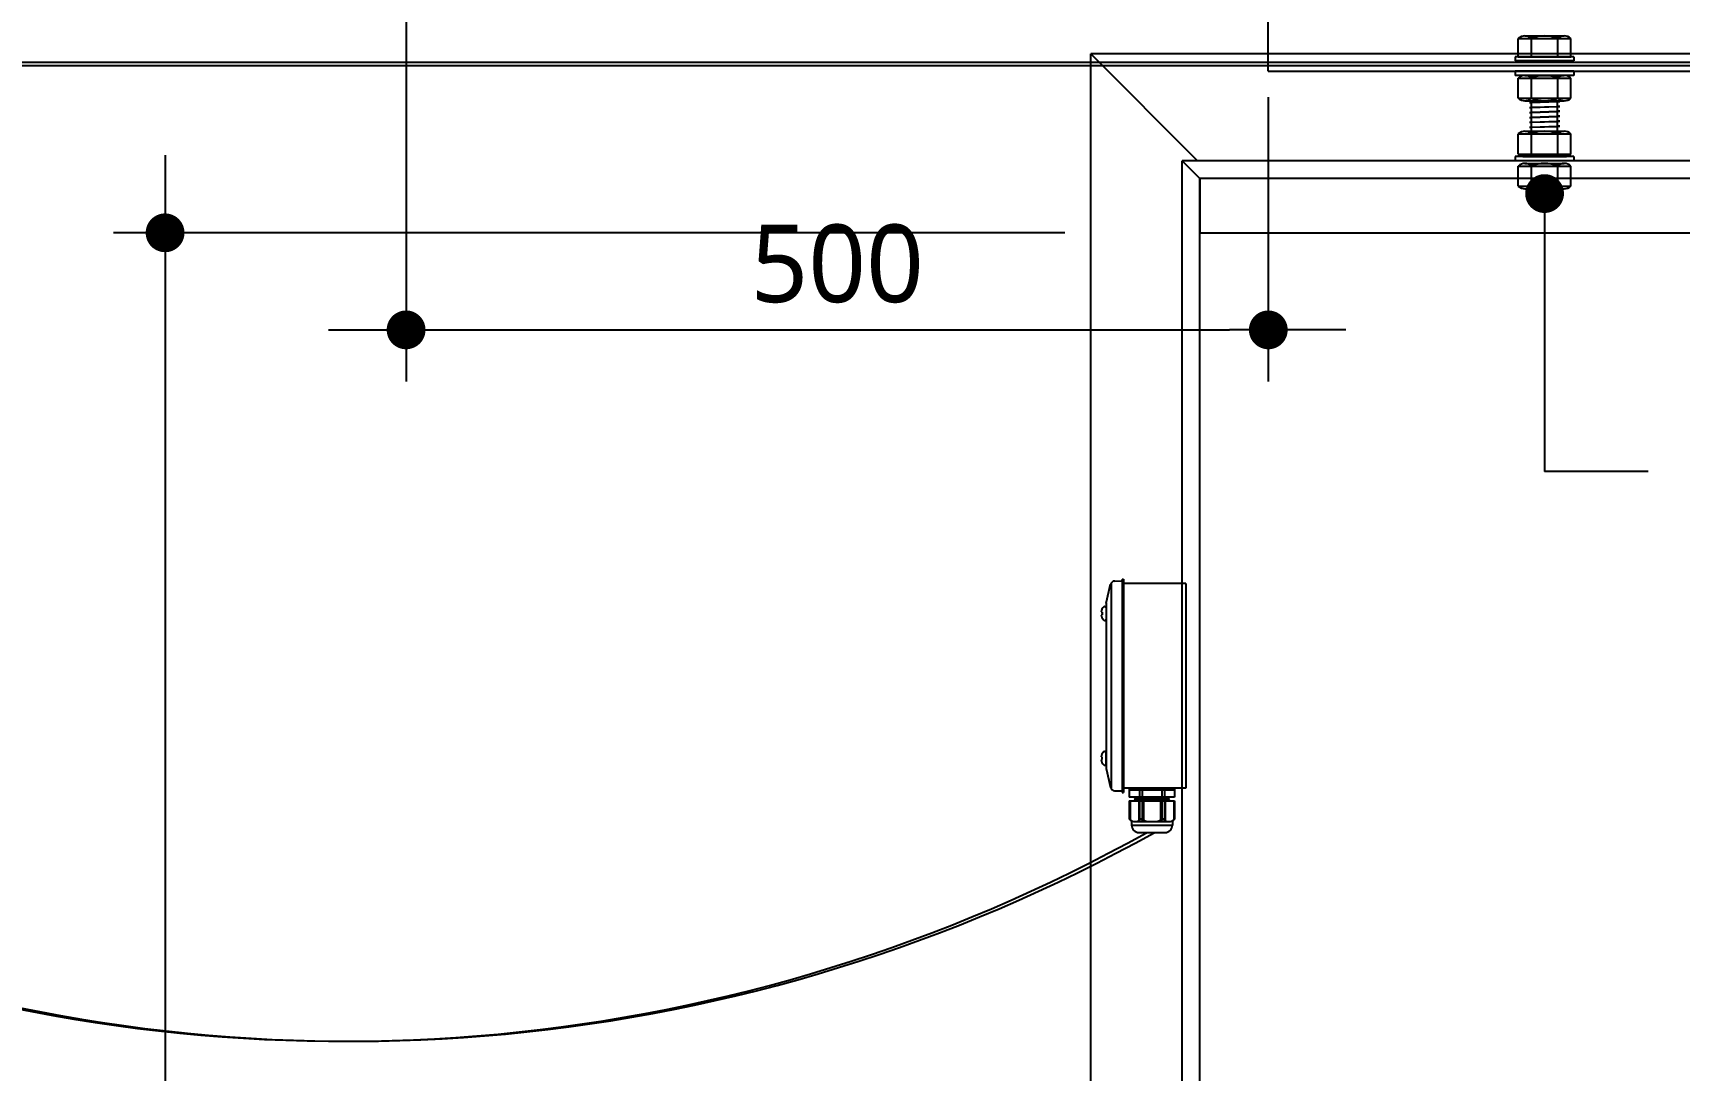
# Model space of a CAD drawing. Header units: millimetres. Extents: x 232323 to 272954, y -5343 to 8721.
# Drawn here: x 233327 to 234281, y 6879 to 7480 of the extents above; entities that cross this region are included whole.
import ezdxf

# ---------------------------------------------------------------- set-up
doc = ezdxf.new("R2010")
doc.units = ezdxf.units.MM
doc.header["$MEASUREMENT"] = 0
doc.layers.get('0').update_dxf_attribs({"linetype": 'CONTINUOUS'})
doc.layers.add('A-DIMS', color=7, linetype='CONTINUOUS', lineweight=25)
doc.layers.add('A-MKXS-LEAD', color=7, linetype='CONTINUOUS', lineweight=25)
doc.styles.add('HY울릉도L', font='')
doc.styles.add('맑은고딕', font='malgun.ttf')
doc.styles.get('HY울릉도L').set_extended_font_data('HYwulM')
doc.dimstyles.new('CDIM', dxfattribs={"dimtxt": 3, "dimasz": 1.5, "dimexe": 2, "dimexo": 1, "dimgap": 1, "dimtad": 1, "dimdec": 0, "dimrnd": 0.5, "dimzin": 0, "dimdsep": 32, "dimlunit": 6, "dimtxsty": 'HY울릉도L', "dimblk1": '_CIDOT', "dimblk2": '_CIDOT', "dimsah": 1, "dimcen": 5.5, "dimclrd": 2, "dimclre": 2, "dimclrt": 7, "dimadec": 0, "dimazin": 0, "dimtfac": 1, "dimtdec": 0, "dimtix": 1, "dimtmove": 2, "dimatfit": 1, "dimldrblk": '_CIDOT', "dimfxl": 1, "dimtolj": 1, "dimtzin": 0, "dimlwd": -1, "dimarcsym": 0})

# ---------------------------------------------------------------- blocks, each defined once
blk = doc.blocks.new('고정볼트')
at = {"color": 1}
for p, q in [((1934018.66, 124726.28), (1934018.66, 124736.78)), ((1934018.66, 124736.78), (1934049.16, 124736.78)), ((1934022.48, 124738.28), (1934045.35, 124738.28)), ((1934026.29, 124726.28), (1934026.29, 124738.28)), ((1934041.54, 124726.28), (1934041.54, 124738.28)), ((1934049.16, 124726.28), (1934049.16, 124736.78)), ((1934050.91, 124726.28), (1934016.91, 124726.28)), ((1934016.91, 124726.28), (1934016.91, 124723.83)), ((1934050.91, 124723.83), (1934016.91, 124723.83)), ((1934018.66, 124726.28), (1934049.16, 124726.28)), ((1934050.91, 124726.28), (1934050.91, 124723.83)), ((1934050.91, 124717.83), (1934016.91, 124717.83)), ((1934016.91, 124717.83), (1934016.91, 124715.38)), ((1934050.91, 124715.38), (1934016.91, 124715.38)), ((1934018.66, 124702.18), (1934018.66, 124713.88)), ((1934018.66, 124713.88), (1934049.16, 124713.88)), ((1934022.48, 124715.38), (1934045.35, 124715.38)), ((1934026.29, 124702.18), (1934026.29, 124715.38)), ((1934041.54, 124702.18), (1934041.54, 124715.38)), ((1934049.16, 124702.18), (1934049.16, 124713.88)), ((1934050.91, 124717.83), (1934050.91, 124715.38)), ((1934018.66, 124702.18), (1934049.16, 124702.18)), ((1934022.48, 124700.68), (1934045.35, 124700.68)), ((1934025.11, 124699.75), (1934026.41, 124699.79)), ((1934025.11, 124699.75), (1934026.41, 124699.74)), ((1934025.11, 124696.86), (1934026.41, 124696.9)), ((1934025.11, 124696.86), (1934026.41, 124696.86)), ((1934025.17, 124699.75), (1934026.41, 124699.83)), ((1934025.17, 124696.87), (1934026.41, 124696.95)), ((1934026.41, 124683.01), (1934026.41, 124700.68)), ((1934026.41, 124699.83), (1934041.41, 124700.36)), ((1934026.41, 124699.79), (1934041.41, 124700.31)), ((1934026.41, 124699.74), (1934041.41, 124700.26)), ((1934026.41, 124696.95), (1934041.41, 124697.48)), ((1934026.41, 124696.9), (1934041.41, 124697.43)), ((1934026.41, 124696.86), (1934041.41, 124697.38)), ((1934041.41, 124683.01), (1934041.41, 124700.68)), ((1934042.71, 124700.35), (1934041.41, 124700.36)), ((1934041.41, 124700.31), (1934042.71, 124700.35)), ((1934042.66, 124700.35), (1934041.41, 124700.26)), ((1934042.71, 124697.47), (1934041.41, 124697.48)), ((1934041.41, 124697.43), (1934042.71, 124697.47)), ((1934042.66, 124697.47), (1934041.41, 124697.38)), ((1934025.11, 124693.98), (1934026.41, 124694.02)), ((1934025.11, 124693.98), (1934026.41, 124693.98)), ((1934025.11, 124691.1), (1934026.41, 124691.14)), ((1934025.11, 124691.1), (1934026.41, 124691.09)), ((1934025.11, 124688.22), (1934026.41, 124688.26)), ((1934025.11, 124688.22), (1934026.41, 124688.21)), ((1934025.11, 124685.34), (1934026.41, 124685.38)), ((1934025.11, 124685.34), (1934026.41, 124685.33)), ((1934025.17, 124693.99), (1934026.41, 124694.07)), ((1934025.17, 124691.1), (1934026.41, 124691.19)), ((1934025.17, 124688.22), (1934026.41, 124688.31)), ((1934025.17, 124685.34), (1934026.41, 124685.42)), ((1934026.41, 124694.07), (1934041.41, 124694.59)), ((1934026.41, 124694.02), (1934041.41, 124694.55)), ((1934026.41, 124693.98), (1934041.41, 124694.5)), ((1934026.41, 124691.19), (1934041.41, 124691.71)), ((1934026.41, 124691.14), (1934041.41, 124691.67)), ((1934026.41, 124691.09), (1934041.41, 124691.62)), ((1934026.41, 124688.31), (1934041.41, 124688.83)), ((1934026.41, 124688.26), (1934041.41, 124688.78)), ((1934026.41, 124688.21), (1934041.41, 124688.74)), ((1934026.41, 124685.42), (1934041.41, 124685.95)), ((1934026.41, 124685.38), (1934041.41, 124685.9)), ((1934026.41, 124685.33), (1934041.41, 124685.86)), ((1934041.41, 124694.55), (1934042.71, 124694.59)), ((1934042.71, 124694.59), (1934041.41, 124694.59)), ((1934042.66, 124694.58), (1934041.41, 124694.5)), ((1934041.41, 124691.67), (1934042.71, 124691.71)), ((1934042.71, 124691.71), (1934041.41, 124691.71)), ((1934042.66, 124691.7), (1934041.41, 124691.62)), ((1934042.71, 124688.82), (1934041.41, 124688.83)), ((1934041.41, 124688.78), (1934042.71, 124688.82)), ((1934042.66, 124688.82), (1934041.41, 124688.74)), ((1934042.71, 124685.94), (1934041.41, 124685.95)), ((1934041.41, 124685.9), (1934042.71, 124685.94)), ((1934042.66, 124685.94), (1934041.41, 124685.86)), ((1934018.66, 124669.81), (1934018.66, 124681.51)), ((1934018.66, 124681.51), (1934049.16, 124681.51)), ((1934022.48, 124683.01), (1934045.35, 124683.01)), ((1934026.29, 124669.81), (1934026.29, 124683.01)), ((1934041.54, 124669.81), (1934041.54, 124683.01)), ((1934049.16, 124669.81), (1934049.16, 124681.51)), ((1934050.91, 124668.31), (1934016.91, 124668.31)), ((1934016.91, 124668.31), (1934016.91, 124665.86)), ((1934018.66, 124669.81), (1934049.16, 124669.81)), ((1934022.48, 124668.31), (1934045.35, 124668.31)), ((1934050.91, 124668.31), (1934050.91, 124665.86)), ((1934050.91, 124665.86), (1934016.91, 124665.86)), ((1934018.66, 124651.16), (1934018.66, 124662.86)), ((1934018.66, 124662.86), (1934049.16, 124662.86)), ((1934022.48, 124664.36), (1934045.35, 124664.36)), ((1934026.29, 124651.16), (1934026.29, 124664.36)), ((1934041.54, 124651.16), (1934041.54, 124664.36)), ((1934049.16, 124651.16), (1934049.16, 124662.86)), ((1934018.66, 124651.16), (1934049.16, 124651.16)), ((1934022.48, 124649.66), (1934045.35, 124649.66)), ((1934025.11, 124647.88), (1934026.41, 124647.92)), ((1934025.11, 124647.88), (1934026.41, 124647.87)), ((1934025.17, 124647.88), (1934026.41, 124647.96)), ((1934026.41, 124646.88), (1934026.41, 124649.66)), ((1934026.41, 124647.96), (1934041.41, 124648.49)), ((1934026.41, 124647.92), (1934041.41, 124648.44)), ((1934026.41, 124647.87), (1934041.41, 124648.4)), ((1934026.41, 124646.88), (1934041.41, 124646.88)), ((1934041.41, 124646.88), (1934041.41, 124649.66)), ((1934042.71, 124648.48), (1934041.41, 124648.49)), ((1934041.41, 124648.44), (1934042.71, 124648.48)), ((1934042.66, 124648.48), (1934041.41, 124648.4))]:
    blk.add_line(p, q, dxfattribs=at)
for centre, radius, start, end in [((1934022.48, 124732.69), 5.6, 47.04642, 132.95358), ((1934033.91, 124718.15), 20.13, 67.74162, 112.25838), ((1934045.35, 124732.69), 5.6, 47.04642, 132.95358), ((1934022.48, 124709.79), 5.6, 47.04642, 132.95358), ((1934033.91, 124695.25), 20.13, 67.74162, 112.25838), ((1934045.35, 124709.79), 5.6, 47.04642, 132.95358), ((1934022.48, 124706.28), 5.6, 227.04642, 312.95358), ((1934033.91, 124720.81), 20.13, 247.74162, 292.25838), ((1934045.35, 124706.28), 5.6, 227.04642, 312.95358), ((1934022.48, 124677.42), 5.6, 47.04642, 132.95358), ((1934033.91, 124662.88), 20.13, 67.74162, 112.25838), ((1934045.35, 124677.42), 5.6, 47.04642, 132.95358), ((1934022.48, 124673.91), 5.6, 227.04642, 312.95358), ((1934033.91, 124688.45), 20.13, 247.74162, 292.25838), ((1934045.35, 124673.91), 5.6, 227.04642, 312.95358), ((1934022.48, 124658.77), 5.6, 47.04642, 132.95358), ((1934033.91, 124644.23), 20.13, 67.74162, 112.25838), ((1934045.35, 124658.77), 5.6, 47.04642, 132.95358), ((1934022.48, 124655.26), 5.6, 227.04642, 312.95358), ((1934033.91, 124669.8), 20.13, 247.74162, 292.25838), ((1934045.35, 124655.26), 5.6, 227.04642, 312.95358)]:
    blk.add_arc(centre, radius, start, end, dxfattribs=at)
blk = doc.blocks.new('A$C75D13664')
for p, q in [((-1261.44, 3093.71), (-1261.44, 3186.52)), ((1362.02, 3103.74), (-1364.43, 3103.74)), ((-1364.43, 62.8), (-1364.43, 3103.74)), ((-1261.44, 3093.71), (-69.21, 3093.71)), ((-19.21, 3041.74), (-1311.44, 3041.74)), ((-1311.44, 62), (-1311.44, 3041.74)), ((-1301.21, 3031.51), (-1311.44, 3041.74)), ((-29.44, 3031.51), (-1301.21, 3031.51)), ((-1301.21, 72.23), (-1301.21, 3031.51))]:
    blk.add_line(p, q)
at = {"color": 0}
blk.add_line((-1364.43, 3103.74), (-1302.59, 3041.74), dxfattribs=at)
at = {"color": 7}
for p, q in [((-2698.36, 3099.03), (2583.56, 3099.03)), ((-2698.36, 3097.03), (2583.56, 3097.03))]:
    blk.add_line(p, q, dxfattribs=at)
at = {"color": 1}
for p, q in [((-1301.21, 3031.51), (-1301.21, 3000)), ((-1301.21, 3000), (1298.79, 3000))]:
    blk.add_line(p, q, dxfattribs=at)
at = {"color": 9}
for p, q in [((-1350.61, 2798.02), (-1346.56, 2798.12)), ((-1346.09, 2799.13), (-1346.09, 2675.33)), ((-1346.09, 2799.13), (-1345.44, 2799.13)), ((-1345.44, 2799.13), (-1345.44, 2675.33)), ((-1355.49, 2785.23), (-1352.91, 2796.16)), ((-1352.49, 2797.04), (-1352.49, 2677.42)), ((-1309.29, 2796.55), (-1345.44, 2796.55)), ((-1309.29, 2796.55), (-1309.29, 2677.9)), ((-1358.44, 2779.95), (-1357.84, 2779.95)), ((-1358.44, 2778.5), (-1357.84, 2778.5)), ((-1357.84, 2779.95), (-1357.84, 2778.5)), ((-1356.49, 2783.23), (-1355.99, 2783.23)), ((-1355.49, 2785.23), (-1355.49, 2689.23)), ((-1355.49, 2782.73), (-1355.49, 2775.73)), ((-1356.49, 2775.23), (-1355.99, 2775.23)), ((-1358.44, 2695.95), (-1357.84, 2695.95)), ((-1358.44, 2694.5), (-1357.84, 2694.5)), ((-1357.84, 2694.5), (-1357.84, 2695.95)), ((-1356.49, 2699.23), (-1355.99, 2699.23)), ((-1355.49, 2691.73), (-1355.49, 2698.73)), ((-1356.49, 2691.23), (-1355.99, 2691.23)), ((-1355.49, 2689.23), (-1352.92, 2678.31)), ((-1350.61, 2676.44), (-1346.56, 2676.34)), ((-1346.09, 2675.33), (-1345.44, 2675.33)), ((-1309.29, 2677.9), (-1345.44, 2677.9)), ((-1342.04, 2677.9), (-1342.04, 2672.65)), ((-1315.74, 2676.65), (-1342.04, 2676.65)), ((-1336.14, 2676.65), (-1336.14, 2672.65)), ((-1334.64, 2676.65), (-1334.64, 2672.65)), ((-1323.14, 2676.65), (-1323.14, 2672.65)), ((-1321.64, 2676.65), (-1321.64, 2672.65)), ((-1315.74, 2677.9), (-1315.74, 2672.65)), ((-1315.74, 2672.65), (-1342.04, 2672.65)), ((-1342.04, 2670.51), (-1315.74, 2670.51)), ((-1342.04, 2670.51), (-1342.04, 2659.86)), ((-1341.64, 2670.51), (-1341.64, 2659.51)), ((-1338.39, 2672.48), (-1339.04, 2671.75)), ((-1339.04, 2671.75), (-1318.74, 2670.98)), ((-1339.04, 2671.75), (-1338.39, 2670.98)), ((-1338.39, 2670.98), (-1338.81, 2670.51)), ((-1338.53, 2672.65), (-1338.39, 2672.48)), ((-1338.39, 2672.48), (-1319.39, 2671.76)), ((-1338.39, 2670.98), (-1326.01, 2670.51)), ((-1336.54, 2670.51), (-1336.54, 2659.03)), ((-1336.14, 2670.51), (-1336.14, 2660.26)), ((-1334.64, 2670.51), (-1334.64, 2660.26)), ((-1333.84, 2670.51), (-1333.84, 2659.28)), ((-1324.45, 2672.65), (-1318.74, 2672.44)), ((-1323.94, 2670.51), (-1323.94, 2659.28)), ((-1323.14, 2670.51), (-1323.14, 2660.26)), ((-1321.64, 2670.51), (-1321.64, 2660.26)), ((-1321.24, 2670.51), (-1321.24, 2659.03)), ((-1319.39, 2671.76), (-1318.74, 2670.98)), ((-1318.74, 2672.44), (-1319.37, 2671.73)), ((-1318.74, 2670.98), (-1319.16, 2670.51)), ((-1318.92, 2672.65), (-1318.74, 2672.44)), ((-1316.14, 2670.51), (-1316.14, 2659.51)), ((-1315.74, 2670.51), (-1315.74, 2659.86)), ((-1340.76, 2658.97), (-1340.76, 2656.51)), ((-1340.76, 2656.51), (-1317.01, 2656.51)), ((-1338.71, 2658.51), (-1319.06, 2658.51)), ((-1335.04, 2659.86), (-1335.74, 2659.86)), ((-1322.04, 2659.86), (-1322.74, 2659.86)), ((-1317.01, 2658.97), (-1317.01, 2656.51)), ((-1336.41, 2652.16), (-1321.36, 2652.16))]:
    blk.add_line(p, q, dxfattribs=at)
at = {"color": 7}
for centre in [(-1797.71, 3487.22), (-1793.29, 3487.22)]:
    blk.add_arc(centre, 956.16, 204.08427, 299.13905, dxfattribs=at)
at = {"color": 9}
for centre, radius, start, end in [((-1350.5, 2795.53), 2.5, 90, 168.31172), ((-1346.59, 2798.62), 0.5, 270, 0), ((-1353.15, 2779.23), 5.33, 133.73041, 172.18652), ((-1353.15, 2779.23), 5.33, 187.81348, 226.26959), ((-1356.49, 2782.73), 0.5, 90, 135), ((-1355.99, 2782.73), 0.5, 0, 90), ((-1356.49, 2775.73), 0.5, 225, 270), ((-1355.99, 2775.73), 0.5, 270, 360), ((-1353.15, 2695.23), 5.33, 133.73041, 172.18652), ((-1353.15, 2695.23), 5.33, 187.81348, 226.26959), ((-1356.49, 2698.73), 0.5, 90, 135), ((-1355.99, 2698.73), 0.5, 0, 90), ((-1356.49, 2691.73), 0.5, 225, 270), ((-1355.99, 2691.73), 0.5, 270, 0), ((-1350.5, 2678.93), 2.5, 191.68828, 270), ((-1346.59, 2675.84), 0.5, 0, 90), ((-1338.71, 2663.28), 4.77, 225.80422, 314.19578), ((-1336.41, 2656.51), 4.35, 179.99956, 270), ((-1335.74, 2660.26), 0.4, 180, 270), ((-1328.89, 2674.83), 16.32, 246.53383, 293.46617), ((-1335.04, 2660.26), 0.4, 270, 0), ((-1322.74, 2660.26), 0.4, 180, 270), ((-1319.06, 2663.28), 4.77, 225.80422, 314.19775), ((-1322.04, 2660.26), 0.4, 270, 0), ((-1321.36, 2656.51), 4.35, 270, 0.00044)]:
    blk.add_arc(centre, radius, start, end, dxfattribs=at)
blk.add_blockref('고정볼트', (-1935135.13, -121624.12))
blk = doc.blocks.new('_CIDOT')
at = {"color": 0, "linetype": 'ByBlock'}
blk.add_line((2, 0), (-1, 0), dxfattribs=at)
at = {"color": 0, "linetype": 'ByBlock', "const_width": 0.5}
blk.add_lwpolyline([(-0.25, 0, 1), (0.25, 0, 1)], format="xyb", close=True, dxfattribs=at)
blk = doc.blocks.new('*D72')
at = {"layer": 'A-DIMS', "lineweight": -2, "transparency": 16777216}
for p, q in [((233925.1, 7364.55), (233373.32, 7364.55)), ((233925.1, 4364.55), (233373.32, 4364.55))]:
    blk.add_line(p, q, dxfattribs=at)
at = {"layer": 'A-DIMS', "transparency": 16777216}
blk.add_line((233403.32, 7342.05), (233403.32, 4387.05), dxfattribs=at)
at = {"layer": 'A-DIMS', "transparency": 16777216, "xscale": 22.5, "yscale": 22.5, "zscale": 22.5}
for p, rotation in [((233403.32, 7364.55), 90), ((233403.32, 4364.55), 270)]:
    blk.add_blockref('_CIDOT', p, dxfattribs=dict(at, rotation=rotation))
at = {"layer": 'A-DIMS', "color": 3, "transparency": 16777216, "insert": (233361.3, 5864.55), "char_height": 45, "attachment_point": 5, "rotation": 90, "style": '맑은고딕'}
blk.add_mtext('\\A1;3,000', dxfattribs=at)
blk = doc.blocks.new('*D85')
at = {"layer": 'A-DIMS', "lineweight": -2, "transparency": 16777216}
for p, q in [((233543.09, 7603.32), (233543.09, 7278.26)), ((234043.09, 7443.26), (234043.09, 7278.26))]:
    blk.add_line(p, q, dxfattribs=at)
at = {"layer": 'A-DIMS', "transparency": 16777216}
blk.add_line((233565.59, 7308.26), (234020.59, 7308.26), dxfattribs=at)
at = {"layer": 'A-DIMS', "transparency": 16777216, "xscale": 22.5, "yscale": 22.5, "zscale": 22.5, "rotation": 180}
blk.add_blockref('_CIDOT', (233543.09, 7308.26), dxfattribs=at)
at = {"layer": 'A-DIMS', "transparency": 16777216, "xscale": 22.5, "yscale": 22.5, "zscale": 22.5}
blk.add_blockref('_CIDOT', (234043.09, 7308.26), dxfattribs=at)
at = {"layer": 'A-DIMS', "color": 3, "transparency": 16777216, "insert": (233793.09, 7346.51), "char_height": 45, "attachment_point": 5, "style": '맑은고딕'}
blk.add_mtext('\\A1;500', dxfattribs=at)

msp = doc.modelspace()

# ---------------------------------------------------------------- linework, layer by layer
at = {"layer": 'A-MKXS-LEAD'}
for p in [(234203.32, 7387.31), (234263.32, 7226.16)]:
    msp.add_line(p, (234203.32, 7226.16), dxfattribs=at)
at = {"layer": 'A-MKXS-LEAD', "const_width": 11.25}
msp.add_lwpolyline([(234197.69, 7387.31, -1), (234208.94, 7387.31, -1)], format="xyb", close=True, dxfattribs=at)

# ---------------------------------------------------------------- block references
msp.add_blockref('A$C75D13664', (235304.53, 4364.55))

# ---------------------------------------------------------------- dimensions: what is measured, and where the dimension line sits
at = {"layer": 'A-DIMS'}
dim = msp.add_linear_dim(base=(234043.09, 7308.26), p1=(233543.09, 7618.32), p2=(234043.09, 7458.26), dimstyle='CDIM', override={"dimscale": 15, "dimtxsty": '맑은고딕', "dimclrd": 256, "dimclre": 256, "dimclrt": 3}, dxfattribs=at)
dim.commit()
dim.dimension.update_dxf_attribs({"geometry": '*D85', "text_midpoint": (233793.09, 7346.51)})
dim = msp.add_linear_dim(base=(233403.32, 4364.55), p1=(233940.1, 7364.55), p2=(233940.1, 4364.55), angle=90, dimstyle='CDIM', override={"dimscale": 15, "dimtxsty": '맑은고딕', "dimclrd": 256, "dimclre": 256, "dimclrt": 3}, dxfattribs=at)
dim.commit()
dim.dimension.update_dxf_attribs({"geometry": '*D72', "text_midpoint": (233361.3, 5864.55)})

doc.saveas('drawing.dxf')
